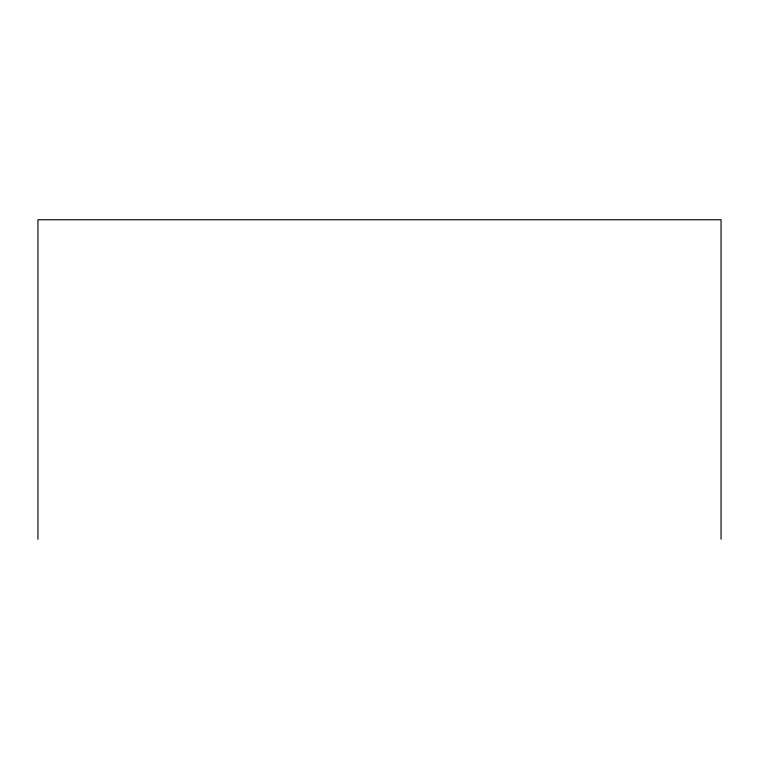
<?xml version="1.0" encoding="UTF-8"?>
<svg xmlns="http://www.w3.org/2000/svg" width="759" height="759" viewBox="0 0 759 759"><rect width="100%" height="100%" fill="white"/><g stroke="black" fill="none" stroke-linecap="round" stroke-linejoin="round"><path stroke-width="1.14" d="M721.05 539.241L721.05 219.759L37.95 219.759L37.95 539.241"/></g></svg>
